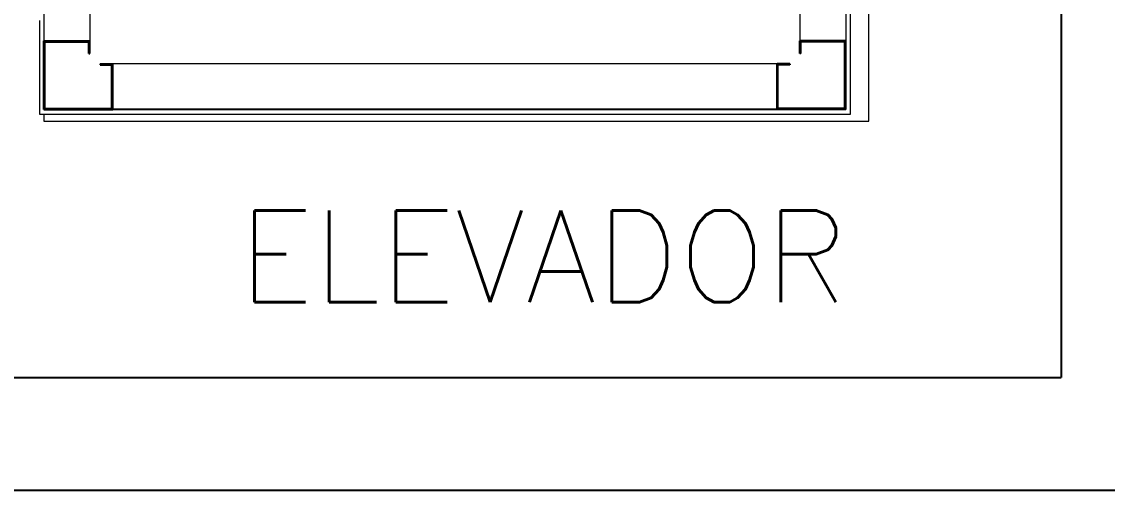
# Model space of a CAD drawing. Header units: millimetres. Extents: x 2552 to 3104, y 1319 to 1450.
# Drawn here: x 2657.993 to 2660.363, y 1389.163 to 1390.187 of the extents above; entities that cross this region are included whole.
import ezdxf

# ---------------------------------------------------------------- set-up
doc = ezdxf.new("R2010")
doc.units = ezdxf.units.MM
doc.linetypes.add('HIDDEN', pattern=[0.375, 0.25, -0.125])
doc.layers.add('2H', color=1, linetype='HIDDEN', lineweight=15)
doc.layers.add('AR-ESQ-VT1', color=1, linetype='Continuous', lineweight=9)
for name, color, linetype in [('47', 1, 'Continuous'), ('ALV', 2, 'Continuous'), ('AR-ELV', 2, 'Continuous'), ('PAREDE', 1, 'Continuous'), ('TEXTO', 2, 'Continuous')]:
    doc.layers.add(name, color=color, linetype=linetype)
doc.styles.add('UNB-100', font='simplex.shx', dxfattribs={"height": 0.2})

msp = doc.modelspace()

# ---------------------------------------------------------------- linework, layer by layer
at = {"layer": '2H', "lineweight": 9, "ltscale": 20}
for p, q in [((2659.8419, 1389.9699), (2659.8419, 1391.6199)), ((2658.0419, 1389.9849), (2658.0419, 1389.9699)), ((2658.0419, 1389.9699), (2659.8419, 1389.9699))]:
    msp.add_line(p, q, dxfattribs=at)
at = {"layer": '47', "lineweight": 25, "ltscale": 35}
for p, q in [((2658.0419, 1389.9949), (2658.0419, 1390.1449)), ((2658.0439, 1389.9969), (2658.0439, 1390.1429)), ((2658.0439, 1390.1429), (2658.1399, 1390.1429)), ((2658.1399, 1390.1173), (2658.1399, 1390.1429)), ((2658.1419, 1390.1173), (2658.1419, 1390.1449)), ((2659.6919, 1390.1173), (2659.6919, 1390.1449)), ((2659.6939, 1390.1173), (2659.6939, 1390.1429)), ((2659.7899, 1390.1429), (2659.6939, 1390.1429)), ((2659.7899, 1389.9969), (2659.7899, 1390.1429)), ((2659.7919, 1389.9949), (2659.7919, 1390.1449)), ((2658.1399, 1390.1173), (2658.1419, 1390.1173)), ((2659.6939, 1390.1173), (2659.6919, 1390.1173)), ((2658.1644, 1390.0949), (2658.1644, 1390.0929)), ((2658.1644, 1390.0949), (2658.1919, 1390.0949)), ((2658.1644, 1390.0929), (2658.1899, 1390.0929)), ((2658.1899, 1389.9969), (2658.1899, 1390.0929)), ((2658.1919, 1389.9949), (2658.1919, 1390.0949)), ((2659.6419, 1389.9949), (2659.6419, 1390.0949)), ((2659.6695, 1390.0949), (2659.6419, 1390.0949)), ((2659.6439, 1389.9969), (2659.6439, 1390.0929)), ((2659.6695, 1390.0929), (2659.6439, 1390.0929)), ((2659.6695, 1390.0949), (2659.6695, 1390.0929)), ((2658.0419, 1389.9949), (2658.1919, 1389.9949)), ((2658.0439, 1389.9969), (2658.1899, 1389.9969)), ((2659.7919, 1389.9949), (2659.6419, 1389.9949)), ((2659.7899, 1389.9969), (2659.6439, 1389.9969))]:
    msp.add_line(p, q, dxfattribs=at)
at = {"layer": 'ALV'}
for p, q in [((2660.2618, 1392.2943), (2660.2618, 1389.4099)), ((2656.2615, 1389.4099), (2660.2618, 1389.4099)), ((2656.2615, 1389.1635), (2669.367, 1389.1635))]:
    msp.add_line(p, q, dxfattribs=at)
at = {"layer": 'AR-ELV', "lineweight": 13}
for p, q in [((2658.0419, 1391.5949), (2658.0419, 1389.9949)), ((2658.1419, 1391.4449), (2658.1419, 1390.1449)), ((2659.6919, 1391.4449), (2659.6919, 1390.1449)), ((2659.7919, 1391.4449), (2659.7919, 1390.1449)), ((2659.7919, 1391.4449), (2659.7919, 1389.9949)), ((2658.0419, 1390.3281), (2658.0419, 1390.1449)), ((2659.6419, 1390.0949), (2658.1919, 1390.0949)), ((2659.5439, 1389.9949), (2658.0419, 1389.9949))]:
    msp.add_line(p, q, dxfattribs=at)
at = {"layer": 'AR-ELV'}
msp.add_line((2659.6419, 1389.9949), (2658.0419, 1389.9949), dxfattribs=at)
at = {"layer": 'AR-ESQ-VT1'}
for p, q in [((2659.8019, 1389.9849), (2659.8019, 1391.6049)), ((2658.0319, 1390.1896), (2658.0319, 1389.9849)), ((2658.0319, 1389.9849), (2659.8019, 1389.9849))]:
    msp.add_line(p, q, dxfattribs=at)
at = {"layer": 'PAREDE', "lineweight": 25, "ltscale": 35}
for p, q in [((2658.0419, 1390.1449), (2658.1419, 1390.1449)), ((2659.7919, 1390.1449), (2659.6919, 1390.1449))]:
    msp.add_line(p, q, dxfattribs=at)

# ---------------------------------------------------------------- texts
at = {"layer": 'TEXTO', "style": 'UNB-100'}
msp.add_text('ELEVADOR', height=0.2, rotation=360, dxfattribs=at).set_placement((2658.4673, 1389.5745))

doc.saveas('drawing.dxf')
